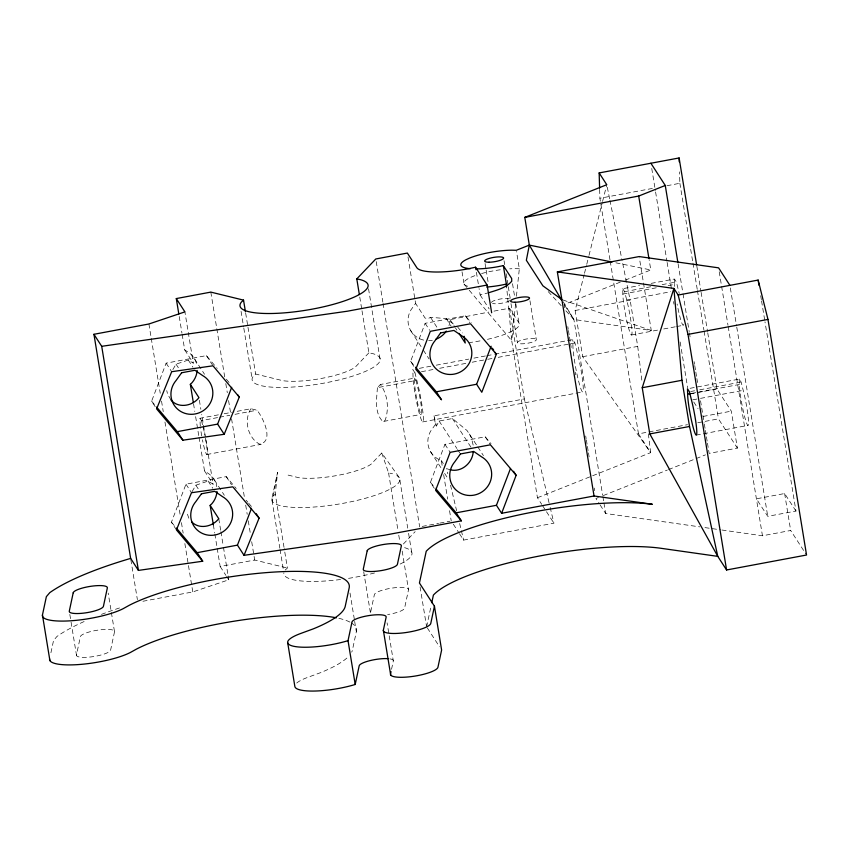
<?xml version="1.0" encoding="UTF-8"?>
<svg xmlns="http://www.w3.org/2000/svg" width="849" height="849" viewBox="0 0 849 849"><rect width="100%" height="100%" fill="white"/><g stroke="black" fill="none" stroke-linecap="round" stroke-linejoin="round"><path stroke-width="0.64" stroke-dasharray="4.25 3.18" d="M377.412 387.653C376.723 398.436 374.229 413.198 382.846 421.465A20.111 5.667 84.6 0 0 385.393 419.661C389.118 408.199 387.664 394.35 380.426 384.491L377.412 387.653L415.968 380.437L418.217 389.436A17.309 1.677 79.4 0 1 421.762 411.935A17.309 1.677 79.4 0 1 418.557 406.989A17.309 1.677 79.4 0 1 414.641 383.918L414.471 378.123L380.426 384.491M284.012 547.297L275.299 494.139L277.549 472.522L271.776 498.904L279.841 548.178M515.598 304.069L511.724 340.682L537.449 497.747L541.747 504.38M516.425 296.227L519.333 268.762L516.5 251.516M288.108 475.1L298.668 477.69A42.79 9.774 -9.3 0 0 371.183 464.106L381.774 453.005L399.327 477.647A64.906 14.826 -9.3 0 1 344.567 503.054A64.906 14.826 -9.3 0 1 272.327 501.43L277.549 472.522M50.929 652.722L53.551 640.475L56.968 636.453A200.099 45.697 -9.3 0 1 85.526 620.916M114.53 631.762L110.603 650.132A17.309 3.948 -9.3 0 1 92.658 656.702A17.309 3.948 -9.3 0 1 76.463 655.014L80.39 636.633A17.309 3.948 -9.3 0 1 98.335 630.064A17.309 3.948 -9.3 0 1 114.53 631.762L108.194 593.09M354.659 621.404L356.347 631.709L352.42 650.079A121.163 27.667 -9.3 0 1 351.698 652.138M391.548 669.267L393.32 660.936L387.091 622.879M402.182 551.075L408.518 589.747L404.591 608.117A17.309 3.948 -9.3 0 1 387.632 614.549M426.612 626.849L431.228 605.263M537.449 497.747L650.652 452.644L582.69 356.697L575.134 310.501L584.165 274.567M584.494 273.282L586.426 265.578M586.755 264.294L588.686 256.6M589.015 255.316L602.249 202.688M602.578 201.404L606.77 184.721M155.197 406.692L151.621 401.174L166.139 363.16L206.403 355.614L217.195 368.392M176.443 529.925L171.434 522.199L185.963 484.185L226.227 476.639L236.192 488.44M413.856 366.333L410.608 361.324L425.137 323.31L465.401 315.775L471.216 322.652M434.317 488.355L430.432 482.349L444.95 444.335L485.214 436.8L491.03 443.677M250.954 408.74C243.557 419.926 247.759 438.02 259.645 444.186C274.736 441.353 262.691 416.944 256.971 410.205L250.954 408.74L233.114 412.083M549.038 502.693L524.332 398.924L434.019 415.84L435.431 424.447L436.439 426.018L439.113 421.03L452.421 418.536L467.046 430.539L477.149 445.905M172.867 369.57L176.04 364.168L188.287 360.04L193.296 363.16L184.902 311.88M192.044 491.677L195.864 485.193L208.111 481.065L213.12 484.185L201.701 414.45M415.182 300.833L415.607 303.422L410.99 309.853A21.151 20.493 -32.9 0 0 425.031 340.375M435.431 424.447L430.804 430.889A21.151 20.493 -32.9 0 0 441.331 460.519L442.594 468.245M368.901 352.823L355.296 367.097A42.79 9.774 -9.3 0 1 282.781 380.681L255.634 374.027L253.501 375.99A64.906 14.826 -9.3 0 0 324.902 382.952A64.906 14.826 -9.3 0 0 372.838 353.64L368.901 352.823L361.886 310.034M403.392 543.986L415.15 531.644M273.166 496.092L275.299 494.139M285.264 569.997L287.408 568.045L284.224 548.603M453.334 323.978L446.266 318.63L430.496 317.303L427.97 318.725L425.062 318.035L415.607 303.422M620.301 282.112L564.171 304.483L564.808 308.389M625.172 280.17L650.801 269.961L649.103 259.592M598.407 497.514L595.945 498.49L599.415 503.85M603.321 495.551L667.303 470.059M668.534 469.571L705.455 454.862M142.929 601.262L192.787 591.933L228.774 579.803L228.137 575.898M489.151 292.587L480.12 294.921L479.091 288.628M609.985 259.783L599.903 198.263L654.08 188.117M666.974 185.708L679.869 183.288L679.529 171.891M448.972 325.613A21.151 20.493 -32.9 0 0 449.938 319.67L488.759 312.092M493.938 311.127L509.474 308.219L518.93 322.832A46.154 10.538 -9.3 0 1 486.477 339.568M622.71 288.702L624.631 291.663L626.7 299.973A22.116 2.144 79.4 0 1 632.006 331.216A22.116 2.144 79.4 0 1 627.676 324.52A22.116 2.144 79.4 0 1 622.869 294.051L622.71 288.702L639.53 285.551M651.172 283.375L674.456 279.013L676.366 281.974L678.447 290.284A22.116 2.144 79.4 0 1 679.242 293.467M624.631 291.663L651.788 286.569M662.135 284.638L676.366 281.974M622.869 294.051L657.795 287.514M668.142 285.572L674.615 284.362L674.456 279.013M626.7 299.973L670.678 291.738M575.134 310.501L630.149 300.196L621.744 258.68M419.321 368.349L431.027 366.163M436.227 365.187L468.733 359.106M473.933 358.129L485.628 355.933M486.933 355.689L493.439 354.479M494.734 354.235L566.241 340.842M567.546 340.598L572.746 339.621L574.911 342.964L577.256 352.367A25.003 2.42 79.4 0 1 583.252 387.685A25.003 2.42 79.4 0 1 578.36 380.119A25.003 2.42 79.4 0 1 572.926 345.67L572.746 339.621M421.486 371.703L434.486 369.262M439.686 368.286L466.992 363.181M472.193 362.205L486.498 359.52M487.804 359.286L493.004 358.31M498.204 357.333L574.911 342.964M631.401 335.015L658.559 329.932M663.738 328.956L675.38 326.78M676.674 326.536L683.137 325.326M200.311 426.092A17.309 1.677 79.4 0 1 200.109 422.473L199.982 418.281L219.095 414.705M224.2 413.75L231.841 412.317M199.982 418.281L201.478 420.605L218.257 417.464M219.551 417.22L229.867 415.288M235.035 414.323L256.971 410.205M582.69 356.697L637.716 346.392L630.149 300.196M206.785 454.533L261.227 444.335M383.759 421.391L421.274 414.365M422.643 421.921L574.762 393.437M576.068 393.193L582.563 391.973M690.078 388.311L739.235 379.11L741.145 382.071L743.225 390.381A22.116 2.144 79.4 0 1 748.531 421.624A22.116 2.144 79.4 0 1 744.191 414.928A22.116 2.144 79.4 0 1 739.394 384.459L739.235 379.11M690.704 391.516L694.578 390.784M699.756 389.818L741.145 382.071M691.532 393.416L739.394 384.459M689.993 393.978L716.927 388.927L731.318 411.149L737.367 448.113L709.148 453.387L708.522 449.567M692.773 399.826L699.247 398.616M700.542 398.372L743.225 390.381M703.089 416.435L731.318 411.149M610.198 261.089L638.49 433.85L687.499 424.68M697.814 422.749L718.445 418.875L737.367 448.113M696.18 435.113L747.916 425.423M422.197 526.422L438.604 523.355M439.867 523.111L449.97 521.222M217.185 548.295L220.167 566.495L254.689 560.032L287.408 568.045M459.479 533.734L463.607 540.102L553.919 523.196L549.345 503.977M795.959 511.045L784.625 493.534L756.406 498.819L767.74 516.33L795.959 511.045L764.981 321.835M721.947 530.02L762.455 535.772L790.674 530.487L805.86 553.941M519.333 268.762L514.908 268.666A33.748 7.705 -9.3 0 0 509.74 268.846M565.922 310.84L573.892 319.489L651.268 330.473L639.371 257.863M600.105 504.932L605.655 513.507L699.735 526.868M704.967 527.611L720.642 529.829M615.907 262.819L650.801 269.961M381.774 453.005L388.577 472.925L392.503 473.742M450.278 469.805L446.595 468.648L447.805 473.753M563.131 300.037L651.268 330.473M182.174 334.474L184.689 349.852L189.996 353.481A21.151 20.493 -32.9 0 1 196.968 365.643M199.016 437.309L204.513 470.887L209.809 474.506A21.151 20.493 -32.9 0 1 216.792 486.668M396.844 475.482L399.327 477.647M457.749 327.173L462.546 332.935M548.21 291.61L561.497 306.033M410.608 361.324L414.768 366.237M430.432 482.349L435.41 488.249M226.333 379.206L229.655 383.143M246.157 500.241L247.812 502.205M248.64 503.181L251.962 507.118M151.621 401.174L155.77 406.087M171.434 522.199L174.756 526.125M464.148 284.203L468.393 289.244M469.242 290.252L511.724 340.682L506.609 286.718M170.946 399.932L167.603 394.053L166.733 390.625M693.739 401.991L698.058 408.656M564.861 305.555L573.892 319.489L602.673 495.275M638.49 433.85L650.652 452.644L648.095 431.653M480.12 294.921L489.151 308.877M465.401 315.775L469.932 322.779M449.917 319.362L454.788 326.897M455.488 327.969L456.879 330.123M446.266 318.63L451.127 326.143M430.496 317.303L437.235 327.725M425.137 323.31L429.668 330.314M542.458 505.495L553.919 523.196M485.214 436.8L490.404 444.812M410.672 330.548L422.675 349.098M423.386 350.191L429.032 358.925M477.849 446.977L483.421 455.605M452.421 418.536L470.887 447.073M414.471 378.123L415.968 380.437M439.113 421.03L456.868 448.474M457.579 449.567L459.712 452.857M444.95 444.335L450.14 452.347M441.331 460.519L443.305 463.565M430.485 451.572L441.788 469.041M444.611 473.402L448.145 478.857M453.302 524.173L458.8 532.673M427.334 627.952L439.474 646.715M206.403 355.614L212.993 365.802M194.591 358.925L204.513 374.271M184.689 349.852L193.296 363.16M188.287 360.04L192.925 367.214M176.04 364.168L179.521 369.548M166.139 363.16L171.678 371.703M226.227 476.639L231.501 484.79M214.404 479.95L224.338 495.296M204.513 470.887L213.12 484.185M208.111 481.065L212.749 488.239M195.864 485.193L199.345 490.573M185.963 484.185L191.492 492.728M220.167 566.495L225.908 575.367M226.63 576.471L228.774 579.803M563.227 301.809L573.892 319.489M469.476 434.051L471.375 437.914L473.19 445.205M188.839 518.219L186.557 511.65M201.478 420.605L202.837 426.018M434.019 415.84L436.439 426.018M450.543 485.235L456.624 510.758M459.659 523.515L463.607 540.102M271.776 498.904L272.327 501.43M607.3 187.311L609.667 198.995M609.922 200.29L621.479 257.385M760.704 295.739L761.351 299.655M761.564 300.96L764.769 320.529M784.625 493.534L790.674 530.487M730.342 287.97L736.539 325.814M736.762 327.12L767.74 516.33M719.22 271.754L727.986 325.263M728.198 326.568L762.455 535.772M696.849 266.268L700.903 291.058M701.115 292.364L707.535 331.513M707.748 332.819L716.927 388.927M679.869 183.288L692.731 261.821M692.943 263.126L697.231 289.307M697.443 290.613L703.874 329.879M704.086 331.184L718.445 418.875M678.086 263.763L682.787 292.47M683.01 293.775L689.197 331.619M689.42 332.925L690.057 336.841M694.121 361.632L694.546 364.242M694.758 365.548L695.618 370.769M695.83 372.074L696.679 377.285M696.891 378.59L697.538 382.506M700.531 400.781L704.139 422.813M704.341 424.086L705.179 429.18M705.392 430.454L706.219 435.548M706.432 436.821L707.27 441.926M707.472 443.199L708.31 448.293M651.745 168.463L655.375 190.654M655.587 191.959L666.911 261.11M667.123 262.415L671.4 288.522M673.544 301.565L673.968 304.175M680.166 342.02L687.637 387.696M602.886 496.58L603.745 501.791M603.957 503.086L605.655 513.507M567.801 326.61L568.225 329.221M568.437 330.516L569.286 335.726M569.499 337.032L570.358 342.243M570.57 343.537L571.207 347.443M575.261 372.191L575.686 374.791M585.704 435.993L586.128 438.593M586.351 439.899L587.2 445.109M587.412 446.404L588.261 451.615M588.474 452.92L589.121 456.826M594.236 488.079L594.661 490.68M529.967 300.79L536.345 339.77A9.615 2.197 -9.3 0 1 521.806 343.824A9.615 2.197 -9.3 0 1 522.422 339.876A9.615 2.197 -9.3 0 1 536.345 339.77M512.52 283.704L514.653 296.747M515.725 303.263L518.93 322.832M504.051 260.76L504.688 264.655M506.184 273.749L507.033 278.95M507.246 280.244L508.095 285.444M508.307 286.739L510.217 298.434M510.981 303.571L517.37 342.54M509.474 308.219L524.332 398.924M485.076 263.53L485.925 268.73M486.137 270.024L488.483 284.319M476.406 272.253L478.878 287.365M462.036 271.807L463.851 282.887M407.998 256.939L414.97 299.548M443.656 474.676L447.656 499.116M449.546 510.695L451.233 520.989M376.224 261.588L382.857 302.106M383.069 303.411L419.671 526.9M420.075 586.892L426.41 625.554M368.53 288.756L380.214 360.072M399.879 480.173L407.732 528.152M408.581 533.342L411.977 554.089M359.764 297.065L361.674 308.739M388.577 472.925L397.916 529.978M398.765 535.167L399.826 541.651M363.701 571.748L370.557 613.678A17.309 3.948 -9.3 0 1 370.451 612.999L374.377 594.629A17.309 3.948 -9.3 0 1 392.323 588.049A17.309 3.948 -9.3 0 1 408.518 589.747M350.011 593.048L354.542 620.502M245.658 313.09L247.781 326.058M247.993 327.353L255.634 374.027M241.063 311.371L243.61 326.929M243.822 328.223L252.1 378.803M280.053 549.473L283.449 570.22M210.817 292.109L216.601 327.396M216.813 328.701L224.73 377.062M225.802 383.599L227.299 392.747M228.583 400.59L230.504 412.349M231.575 418.886L244.416 497.302M245.701 505.144L247.208 514.292M248.269 520.83L250.413 533.894M251.697 541.736L254.689 560.032M199.377 400.24L200.852 409.282M218.766 518.686L220.687 530.392M220.899 531.697L223.245 545.992M223.457 547.297L227.925 574.603M179.235 316.518L181.962 333.19M193.519 403.731L194.782 411.478M195.631 416.647L198.804 436.015M213.354 524.894L214.638 532.694M214.85 533.989L216.973 546.989M148.904 324L151.048 337.074M151.26 338.38L160.249 393.267M161.533 401.11L163.252 411.574M164.961 422.027L180.37 516.128M181.442 522.655L183.151 533.119M184.859 543.572L192.787 591.933M130.852 559.682L137.389 599.638M69.82 614.443L70.976 621.5M71.083 622.179L76.569 655.693M637.716 346.392L642.024 381.806M599.638 189.401L599.903 198.263M338.889 618.337A121.163 27.667 -9.3 0 1 350.34 622.328M351.253 622.848A121.163 27.667 -9.3 0 1 356.347 631.709M101.477 614.368A200.099 45.697 -9.3 0 1 120.494 607.619M404.612 547.658A64.906 14.826 -9.3 0 1 399.009 564.596M374.526 572.979A64.906 14.826 -9.3 0 1 346.753 578.636M340.555 579.506A64.906 14.826 -9.3 0 1 283.874 572.81M509.74 300.599A9.615 2.197 -9.3 0 1 501.419 303.263A9.615 2.197 -9.3 0 1 492.547 303.454M491.454 302.509A9.615 2.197 -9.3 0 1 498.83 299.283A9.615 2.197 -9.3 0 1 509.347 298.774M467.693 286.24A33.748 7.705 -9.3 0 1 476.714 275.023M481.595 273.537A33.748 7.705 -9.3 0 1 501.897 269.568M683.7 324.307A22.116 2.144 79.4 0 1 677.099 304.016M674.679 286.41A22.116 2.144 79.4 0 1 674.615 284.362M479.993 340.895A46.154 10.538 -9.3 0 1 469.274 342.603M205.522 438.19A17.309 1.677 79.4 0 1 206.933 454.523A17.309 1.677 79.4 0 1 202.433 439.824M201.691 435.877A17.309 1.677 79.4 0 1 200.576 428.448M203.102 427.1A17.309 1.677 79.4 0 1 204.959 435.229M389.893 658.856A17.309 3.948 -9.3 0 1 393.32 660.936M432.311 340.279A21.151 20.493 -32.9 0 1 428.66 340.64M296.736 683.031A39.606 9.042 -9.3 0 1 307.752 677.353L320.498 672.684A121.163 27.667 -9.3 0 0 348.833 656.15M414.991 372.913L412.826 369.57L413.007 375.619A25.003 2.42 79.4 0 0 418.43 410.056A25.003 2.42 79.4 0 0 423.333 417.634A25.003 2.42 79.4 0 0 417.337 382.305L414.991 372.913"/><path stroke-width="1.27" d="M473.233 451.498C472.691 462.758 461.665 472.628 450.278 469.805M696.636 264.962L679.115 157.956L599.15 172.931L606.77 184.721L524.778 217.386L529.32 245.106L526.348 260.261L542.904 285.837L561.889 299.601M49.9 660.596L42.45 615.016L46.366 596.645L49.794 592.634A200.099 45.697 -9.3 0 1 130.64 558.398L93.942 334.294L148.904 324L184.902 311.88L176.295 298.572L210.817 292.109L243.536 300.122L245.446 311.785M287.673 642.651L294.858 686.47A39.606 9.042 -9.3 0 0 354.691 684.634L355.2 684.464L348.026 640.645L352.006 621.999A17.309 3.948 -9.3 0 1 369.952 615.419A17.309 3.948 -9.3 0 1 386.146 617.117L383.355 630.202L390.678 674.976M355.2 684.464L359.18 665.818A17.309 3.948 -9.3 0 1 369.835 660.66A17.309 3.948 -9.3 0 1 387.897 658.644M391.039 671.644L390.529 674.032A24.037 5.487 -9.3 0 0 413.007 676.377A24.037 5.487 -9.3 0 0 437.946 667.25L441.618 650.026L434.444 606.207L419.438 583.019L426.219 551.277A131.563 30.044 -9.3 0 1 523.568 513.932A131.563 30.044 -9.3 0 1 652.319 504.264L594.045 495.986L501.621 513.295L496.432 505.293L510.493 468.499M431.77 602.716L433.393 595.096A131.563 30.044 -9.3 0 1 530.742 557.761A131.563 30.044 -9.3 0 1 659.503 548.083L717.776 556.36L726.585 569.976L806.55 555.013L767.974 319.415L758.136 280.074L678.181 295.049L673.894 288.437L557.347 271.892L594.045 495.986M434.444 606.207L430.772 623.431A24.037 5.487 -9.3 0 1 405.833 632.558A24.037 5.487 -9.3 0 1 383.355 630.202M642.237 387.717L673.894 288.437L681.97 380.278L689.537 426.474L717.776 556.36L649.803 433.913L642.237 387.717L681.97 380.278M224.21 434.285L239.269 397.088L212.993 365.802L171.678 371.703L156.619 408.9L182.896 440.196L224.21 434.285L217.62 424.107L231.681 387.314M436.248 489.236L456.168 512.828L461.357 520.84L384.119 535.294L244.034 555.32L237.444 545.132L251.495 508.349M495.031 352.25L496.325 354.256L481.797 392.27L476.618 384.257L491.136 346.243M501.621 513.295L516.139 475.281L513.549 471.28M244.034 555.32L259.083 518.123L256.239 513.719M359.339 294.476L356.792 278.907L375.789 258.977L407.361 253.066L416.817 267.679A46.154 10.538 -9.3 0 0 468.192 268.825L475.578 267.212L487.124 285.041L491.656 312.75M193.307 402.437L190.346 384.353L192.129 382.591A21.151 20.493 -32.9 0 0 197.18 370.429M213.354 524.894L210.159 505.388L211.953 503.627A21.151 20.493 -32.9 0 0 217.004 491.465M243.536 300.122L241.392 302.074A64.906 14.826 -9.3 0 0 312.803 309.036A64.906 14.826 -9.3 0 0 360.729 279.735L356.792 278.907M524.778 217.386L638.692 196.055L665.266 185.464L650.886 163.241M612.033 262.033L529.32 245.106L516.298 250.285L511.883 250.19A33.748 7.705 -9.3 0 0 469.433 258.138L465.921 259.762A33.748 7.705 -9.3 0 0 470.367 268.698M348.026 640.645L347.506 640.815A39.606 9.042 -9.3 0 1 295.548 646.62A39.606 9.042 -9.3 0 1 300.567 633.524L313.323 628.854A121.163 27.667 -9.3 0 0 345.246 606.26L349.172 587.89A121.163 27.667 -9.3 0 0 266.565 572.597A121.163 27.667 -9.3 0 0 129.281 605.284L123.254 608.627A44.519 10.167 -9.3 0 1 72.802 620.64A44.519 10.167 -9.3 0 1 42.45 615.016M489.151 292.587C497.121 290.05 506.11 287.864 511.735 281.252L511.671 278.483L503.33 265.599L498.681 266.575A33.748 7.705 -9.3 0 1 476.395 268.9M503.33 265.599L506.354 284.075L501.706 285.052A33.748 7.705 -9.3 0 1 486.774 287.047M487.124 285.041L347.421 311.201L101.71 346.307L93.942 334.294M557.347 271.892L639.159 256.568L718.583 267.849L729.917 285.36M678.181 295.049L688.008 334.389L767.974 319.415M156.598 407.064L177.356 431.642L217.62 424.107M415.596 367.224L436.354 391.803L476.618 384.257M687.648 394.148L687.488 388.8L689.409 391.75L691.479 400.059A22.116 2.144 79.4 0 1 696.785 431.313A22.116 2.144 79.4 0 1 692.455 424.617A22.116 2.144 79.4 0 1 687.648 394.148L690.237 393.66M649.803 433.913L689.537 426.474M176.422 528.099L197.18 552.667L237.444 545.132M456.168 512.828L496.432 505.293M130.64 558.398L138.408 570.411L202.709 561.221L197.18 552.667M170.946 399.932C178.248 408.698 192.532 406.183 198.953 397.661L190.346 384.353M191.566 521.711C199.016 529.734 212.579 526.815 218.766 518.686L210.159 505.388M496.325 354.256L470.579 323.777L430.316 331.322L415.798 369.336L441.533 399.805L436.354 391.803M516.139 475.281L490.404 444.812L450.14 452.347L435.611 490.361L461.357 520.84M259.083 518.123L232.817 486.827L191.492 492.728L176.443 529.925L202.709 561.221M492.431 348.249L493.725 350.255M458.969 333.349L465.231 343.017L464.095 336.257M237.837 394.891L239.269 397.088M177.356 431.642L182.896 440.196M529.32 245.106L561.486 299.909M758.136 280.074L758.995 285.296M665.266 185.464L677.873 262.458M688.008 334.389L726.585 569.976M638.692 196.055L648.891 258.298M475.578 267.212L475.992 269.727M176.295 298.572L178.81 313.96M101.71 346.307L138.408 570.411M506.354 284.075L506.609 286.718M679.115 157.956L679.221 161.766M599.15 172.931L599.606 188.128M336.384 617.807A121.163 27.667 -9.3 0 0 136.456 649.103L130.428 652.457A44.519 10.167 -9.3 0 1 79.976 664.459A44.519 10.167 -9.3 0 1 49.624 658.845M446.319 331.078A21.151 20.493 -32.9 0 1 435.855 339.292M73.205 592.814L69.289 611.184A17.309 3.948 -9.3 0 0 85.473 612.882A17.309 3.948 -9.3 0 0 103.429 606.303L107.345 587.933A17.309 3.948 -9.3 0 0 91.161 586.245A17.309 3.948 -9.3 0 0 73.205 592.814M367.192 550.799L363.276 569.17A17.309 3.948 -9.3 0 0 379.461 570.868A17.309 3.948 -9.3 0 0 397.417 564.298L401.344 545.928A17.309 3.948 -9.3 0 0 385.149 544.23A17.309 3.948 -9.3 0 0 367.192 550.799M181.612 372.775L176.03 380.554A21.151 20.493 -32.9 0 0 179.118 410.396A21.151 20.493 -32.9 0 0 209.225 404.761A21.151 20.493 -32.9 0 0 202.635 375.566L194.92 370.281L181.612 372.775M201.425 493.8L195.854 501.579A21.151 20.493 -32.9 0 0 198.931 531.421A21.151 20.493 -32.9 0 0 229.039 525.786A21.151 20.493 -32.9 0 0 222.459 496.601L214.733 491.306L201.425 493.8M440.599 332.925L435.028 340.704A21.151 20.493 -32.9 0 0 438.105 370.557A21.151 20.493 -32.9 0 0 468.213 364.911A21.151 20.493 -32.9 0 0 461.633 335.726L453.907 330.441L440.599 332.925M460.423 453.96L454.841 461.739A21.151 20.493 -32.9 0 0 457.929 491.582A21.151 20.493 -32.9 0 0 488.037 485.946A21.151 20.493 -32.9 0 0 481.447 456.751L473.731 451.466L460.423 453.96M489.088 262.214A9.615 2.197 -9.3 0 0 503.627 258.16A9.615 2.197 -9.3 0 0 489.703 258.266A9.615 2.197 -9.3 0 0 489.088 262.214M514.993 302.244A9.615 2.197 -9.3 0 0 529.543 298.19A9.615 2.197 -9.3 0 0 515.619 298.307A9.615 2.197 -9.3 0 0 514.993 302.244"/></g></svg>
